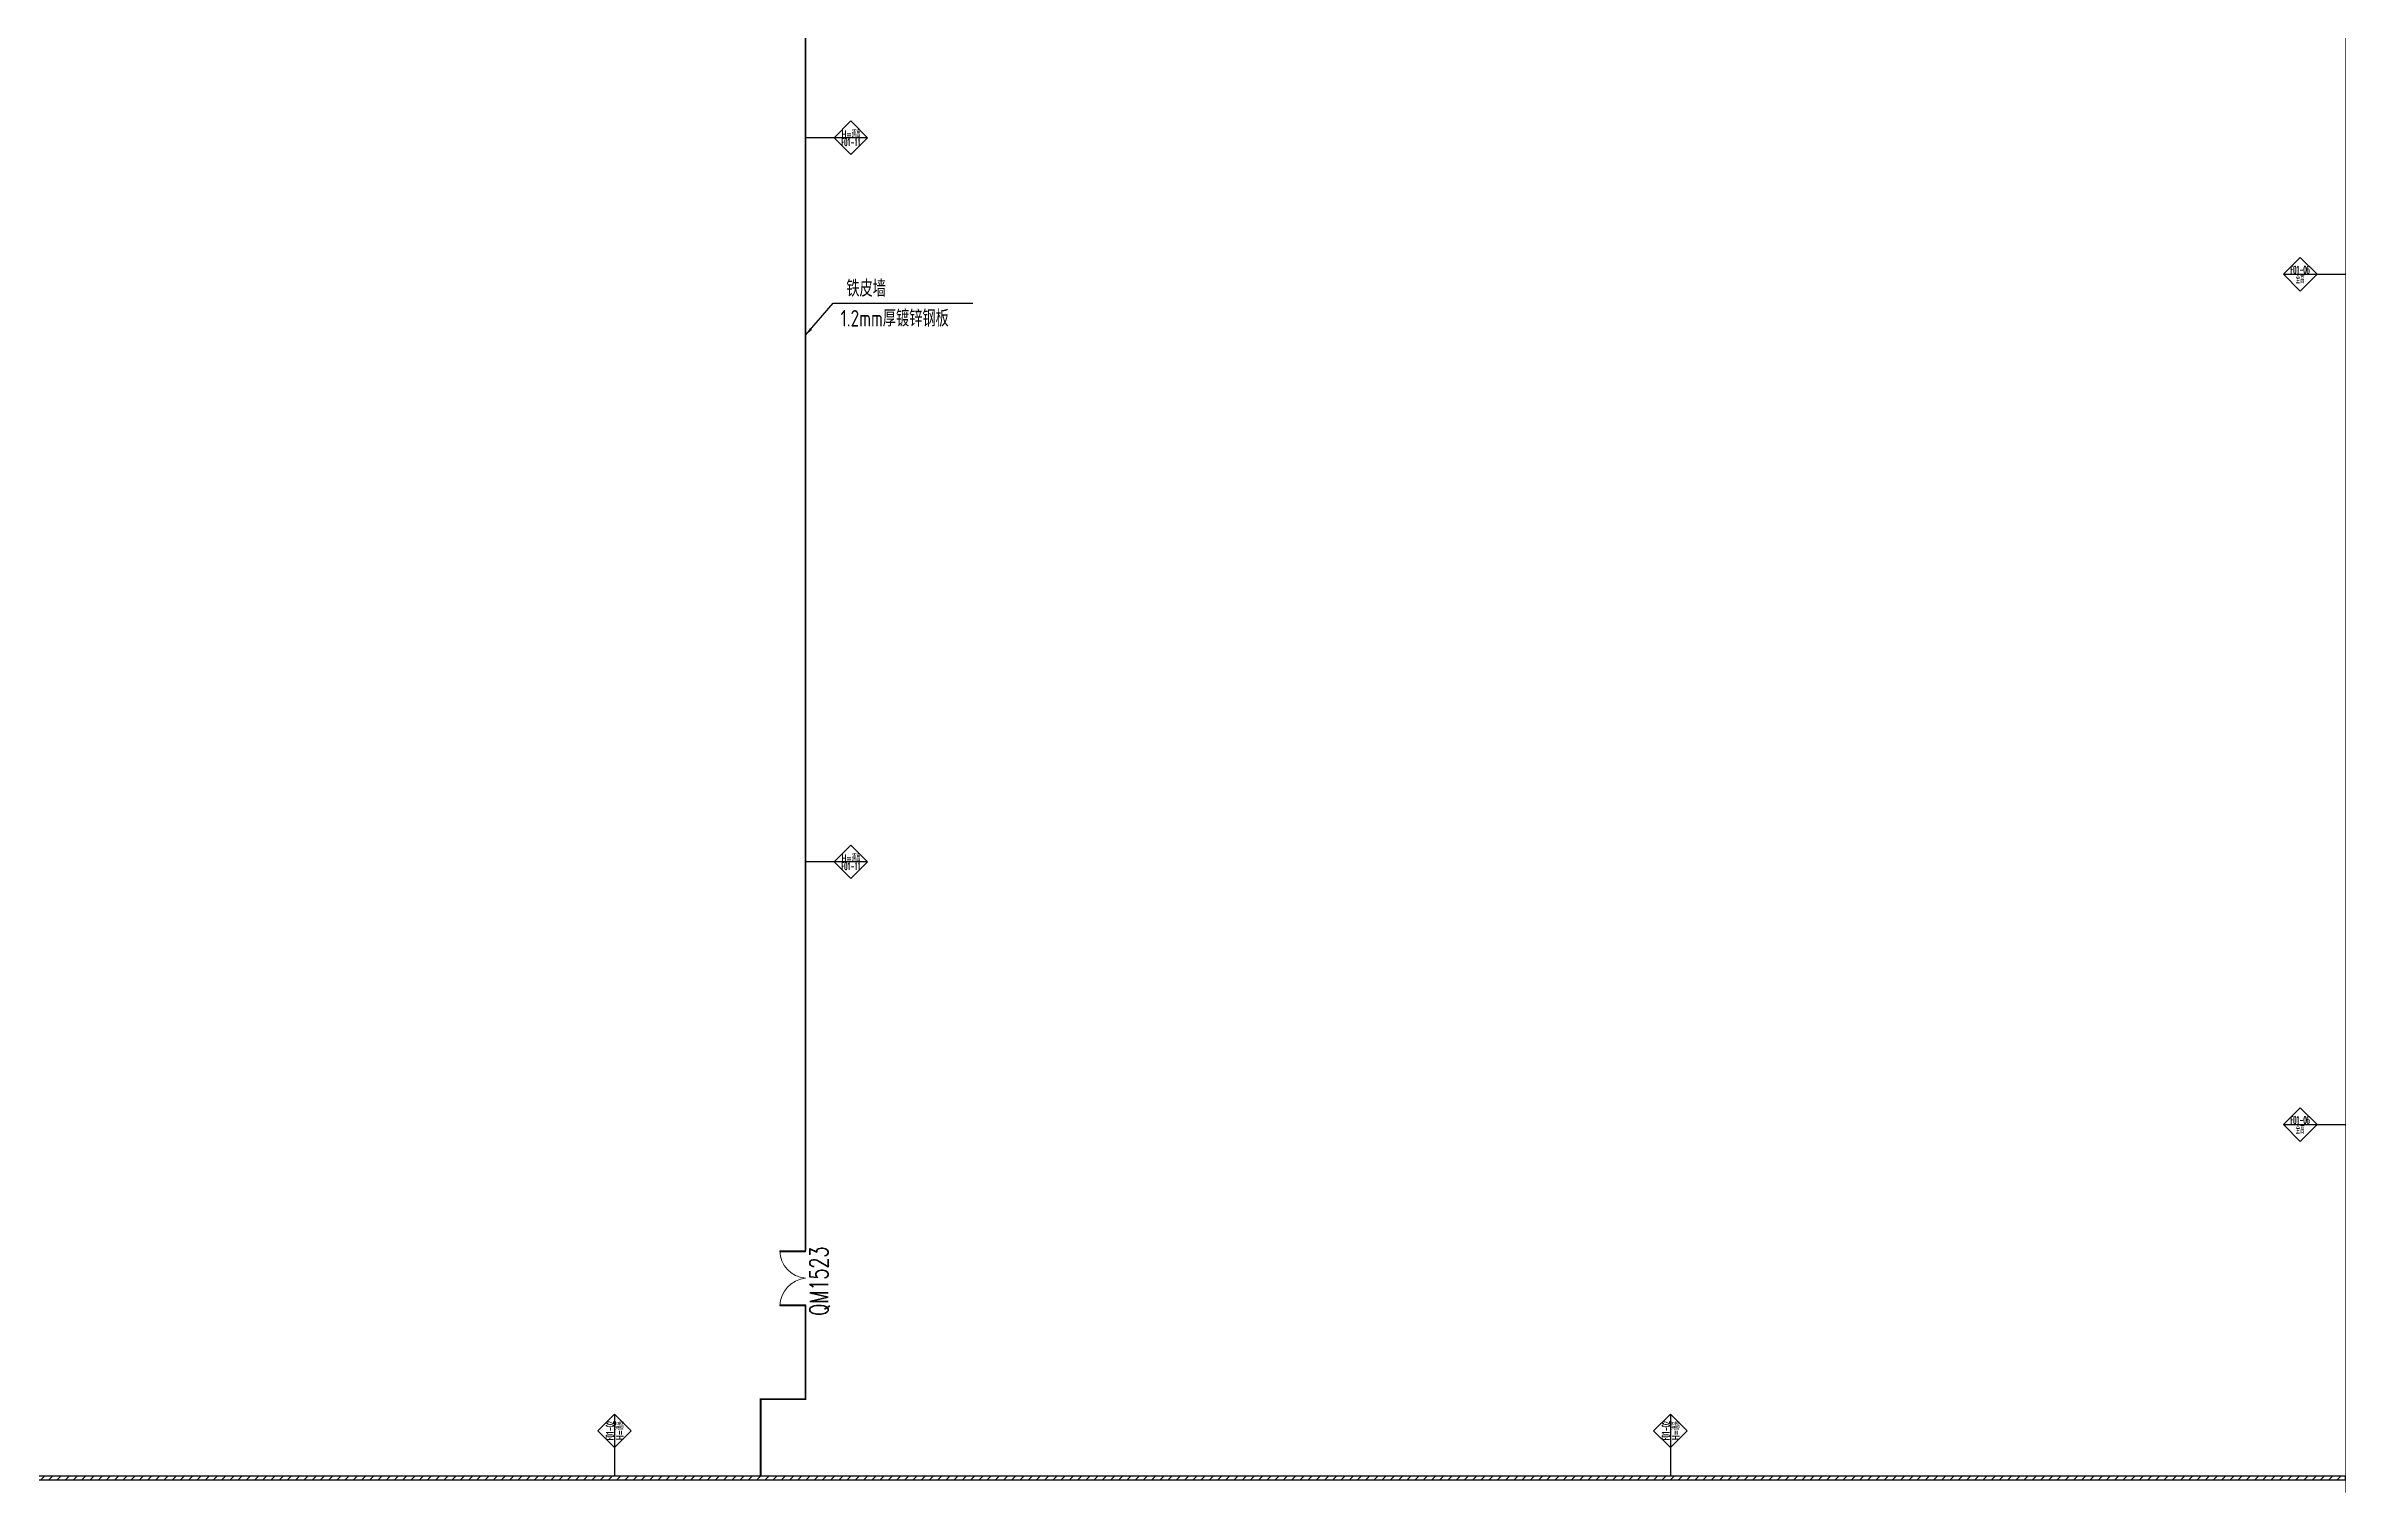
# Model space of a CAD drawing. Header units: millimetres. Extents: x 200 to 469217, y 140 to 158400.
# Drawn here: x 182107 to 244844, y 140 to 39620 of the extents above; entities that cross this region are included whole.
import ezdxf
from ezdxf.enums import TextEntityAlignment as Align

# ---------------------------------------------------------------- set-up
doc = ezdxf.new("R2010")
doc.units = ezdxf.units.MM
doc.linetypes.add('CENTER', pattern=[12, 7.5, -1.5, 1.5, -1.5])
for name, color, linetype in [('0-A-标注', 53, 'Continuous'), ('K-CEIL-DIV-Ceiling to Roof', 210, 'Continuous'), ('K-PART-TEXT', 4, 'Continuous'), ('K-PART-WALL-1-6mm铝蜂窝-吊顶底', 80, 'CENTER'), ('K-PART-WALL-INS', 10, 'Continuous')]:
    doc.layers.add(name, color=color, linetype=linetype)
doc.layers.add('A-DOOR-IDEN', color=53, linetype='Continuous', lineweight=9)
doc.layers.add('K-PART-DOOR', color=53, linetype='Continuous', lineweight=18)
doc.styles.add('EDRI-COM', font='tssdeng.shx', dxfattribs={"width": 0.8, "bigfont": 'hztxt.shx'})
doc.styles.add('RomanD_1', font='romand__.ttf', dxfattribs={"width": 0.7, "height": 500})
doc.styles.add('Romans', font='romans.shx', dxfattribs={"width": 0.8, "bigfont": 'gbhzfs.shx'})
doc.styles.add('X-HLP3-CR-F3-LAY-KPART-03-001$0$Romans', font='romans.shx', dxfattribs={"width": 0.8, "bigfont": 'gbhzfs.shx'})
doc.dimstyles.new('MW_DIM_TICK_035_150', dxfattribs={"dimscale": 150, "dimtxt": 3, "dimasz": 1.5, "dimexe": 1.6, "dimexo": 0.825, "dimgap": 1, "dimtad": 1, "dimdec": 0, "dimzin": 12, "dimdsep": 46, "dimtxsty": 'EDRI-COM', "dimblk": 'ARCHTICK', "dimcen": 1, "dimclrd": 256, "dimclre": 256, "dimclrt": 256, "dimadec": 0, "dimazin": 3, "dimtfac": 1, "dimtdec": 0, "dimtix": 1, "dimtmove": 2, "dimatfit": 1, "dimfxl": 1.25, "dimtolj": 1, "dimtzin": 0, "dimlwd": -1, "dimlwe": -1, "dimarcsym": 1})

# ---------------------------------------------------------------- blocks, each defined once
blk = doc.blocks.new('1523')
blk.add_lwpolyline([(19448, 117148), (19448, 116448, -0.37346), (18698, 117148, -0.387008), (17948, 116448), (17948, 117148)], format="xyb")
for points in [[(17976, 117148), (17948, 117148)], [(17976, 117148), (17976, 116452)], [(19420, 117148), (19420, 116452)], [(19420, 117148), (19448, 117148)]]:
    blk.add_lwpolyline(points)
blk = doc.blocks.new('2AHC-3.1')
for points in [[(0, 458), (-458, 0), (0, -458), (458, 0), (0, 458)], [(-458, 0), (458, 0)], [(458, 0), (1236, 0)]]:
    blk.add_lwpolyline(points)
at = {"ltscale": 0.7, "style": 'Romans', "width": 0.6}
for tag, p in [('2AHC', (-7, 123)), ('H3.1', (-7, -121))]:
    blk.add_attdef(tag, text='', height=200, dxfattribs=at).set_placement(p, align=Align.MIDDLE)
blk = doc.blocks.new('_ArchTick')
at = {"color": 0, "linetype": 'ByBlock', "const_width": 0.4}
blk.add_lwpolyline([(-0.5, -0.5), (0.5, 0.5)], dxfattribs=at)

msp = doc.modelspace()

# ---------------------------------------------------------------- hatches: boundary and pattern name
at = {"layer": 'K-PART-WALL-INS', "linetype": 'Continuous'}
h = msp.add_hatch(dxfattribs=at)
h.set_pattern_fill('ANSI31', color=256, scale=50, angle=180)
h.set_pattern_definition([(225, (28500, 148100), (112.2532, -112.2532), [])])
h.paths.add_polyline_path([(244834, 600), (260, 600), (260, 500), (244834, 500)])

# ---------------------------------------------------------------- linework, layer by layer
at = {"layer": 'K-CEIL-DIV-Ceiling to Roof', "const_width": 50}
for points in [[(202825, 43200), (202825, 6750)], [(202825, 5278), (202825, 2700), (201600, 2700), (201600, 600)]]:
    msp.add_lwpolyline(points, dxfattribs=at)
at = {"layer": 'K-PART-WALL-1-6mm铝蜂窝-吊顶底', "ltscale": 50, "transparency": 33554687, "const_width": 20}
msp.add_lwpolyline([(244834, 158050), (244834, 150)], dxfattribs=at)
at = {"layer": 'K-PART-WALL-INS', "linetype": 'Continuous'}
msp.add_lwpolyline([(244834, 600), (260, 600), (260, 500), (244834, 500)], close=True, dxfattribs=at)

# ---------------------------------------------------------------- block references
at = {"layer": '0-A-标注'}
ref = msp.add_blockref('2AHC-3.1', (204061, 37116), dxfattribs=dict(at, rotation=180))
ref.add_attrib('H3.1', 'H=通高', dxfattribs={"layer": '0', "ltscale": 0.7, "height": 200, "style": 'Romans', "width": 0.6}).set_placement((204067, 37237), align=Align.MIDDLE)
ref.add_attrib('2AHC', 'F01-11', dxfattribs={"layer": '0', "ltscale": 0.7, "height": 200, "style": 'Romans', "width": 0.4}).set_placement((204067, 36993), align=Align.MIDDLE)
ref = msp.add_blockref('2AHC-3.1', (243598, 33392), dxfattribs=at)
ref.add_attrib('H3.1', '全高', dxfattribs={"layer": '0', "ltscale": 0.7, "height": 200, "style": 'X-HLP3-CR-F3-LAY-KPART-03-001$0$Romans', "width": 0.6}).set_placement((243592, 33271), align=Align.MIDDLE)
ref.add_attrib('2AHC', 'F01-06', dxfattribs={"layer": '0', "ltscale": 0.7, "height": 200, "style": 'X-HLP3-CR-F3-LAY-KPART-03-001$0$Romans', "width": 0.4}).set_placement((243592, 33515), align=Align.MIDDLE)
ref = msp.add_blockref('2AHC-3.1', (204061, 17362), dxfattribs=dict(at, rotation=180))
ref.add_attrib('H3.1', 'H=通高', dxfattribs={"layer": '0', "ltscale": 0.7, "height": 200, "style": 'Romans', "width": 0.6}).set_placement((204067, 17483), align=Align.MIDDLE)
ref.add_attrib('2AHC', 'F01-11', dxfattribs={"layer": '0', "ltscale": 0.7, "height": 200, "style": 'Romans', "width": 0.4}).set_placement((204067, 17239), align=Align.MIDDLE)
ref = msp.add_blockref('2AHC-3.1', (243598, 10192), dxfattribs=at)
ref.add_attrib('H3.1', '全高', dxfattribs={"layer": '0', "ltscale": 0.7, "height": 200, "style": 'X-HLP3-CR-F3-LAY-KPART-03-001$0$Romans', "width": 0.6}).set_placement((243592, 10071), align=Align.MIDDLE)
ref.add_attrib('2AHC', 'F01-06', dxfattribs={"layer": '0', "ltscale": 0.7, "height": 200, "style": 'X-HLP3-CR-F3-LAY-KPART-03-001$0$Romans', "width": 0.4}).set_placement((243592, 10315), align=Align.MIDDLE)
ref = msp.add_blockref('2AHC-3.1', (197614, 1836), dxfattribs=dict(at, xscale=-1.000000000000003, rotation=90))
ref.add_attrib('H3.1', 'H=通高', dxfattribs={"layer": '0', "ltscale": 0.7, "height": 200, "rotation": 90, "style": 'Romans', "width": 0.6}).set_placement((197735, 1842), align=Align.MIDDLE)
ref.add_attrib('2AHC', 'F01-02', dxfattribs={"layer": '0', "ltscale": 0.7, "height": 200, "rotation": 90, "style": 'Romans', "width": 0.4}).set_placement((197491, 1842), align=Align.MIDDLE)
ref = msp.add_blockref('2AHC-3.1', (226414, 1836), dxfattribs=dict(at, xscale=-1.000000000000003, rotation=90))
ref.add_attrib('H3.1', 'H=通高', dxfattribs={"layer": '0', "ltscale": 0.7, "height": 200, "rotation": 90, "style": 'Romans', "width": 0.6}).set_placement((226535, 1842), align=Align.MIDDLE)
ref.add_attrib('2AHC', 'F01-02', dxfattribs={"layer": '0', "ltscale": 0.7, "height": 200, "rotation": 90, "style": 'Romans', "width": 0.4}).set_placement((226291, 1842), align=Align.MIDDLE)
at = {"layer": 'K-PART-DOOR', "linetype": 'ByBlock', "rotation": 270}
msp.add_blockref('1523', (85677, 24698), dxfattribs=at)

# ---------------------------------------------------------------- texts
at = {"layer": 'A-DOOR-IDEN', "insert": (202939, 4974), "char_height": 500, "width": 2637.55, "attachment_point": 1, "rotation": 90, "style": 'RomanD_1'}
msp.add_mtext('QM1523', dxfattribs=at)
at = {"layer": 'K-PART-TEXT', "style": 'EDRI-COM', "width": 0.8}
for s, p in [('铁皮墙', (203938, 32779)), ('1.2mm厚镀锌钢板', (203780, 31965))]:
    msp.add_text(s, height=450, dxfattribs=at).set_placement(p)

# ---------------------------------------------------------------- leaders
at = {"layer": 'K-PART-TEXT'}
msp.add_leader([(202825, 31730), (203582, 32602), (207385, 32602)], dimstyle='MW_DIM_TICK_035_150', override={"dimgap": 1, "dimtad": 1}, dxfattribs=at)

doc.saveas('drawing.dxf')
